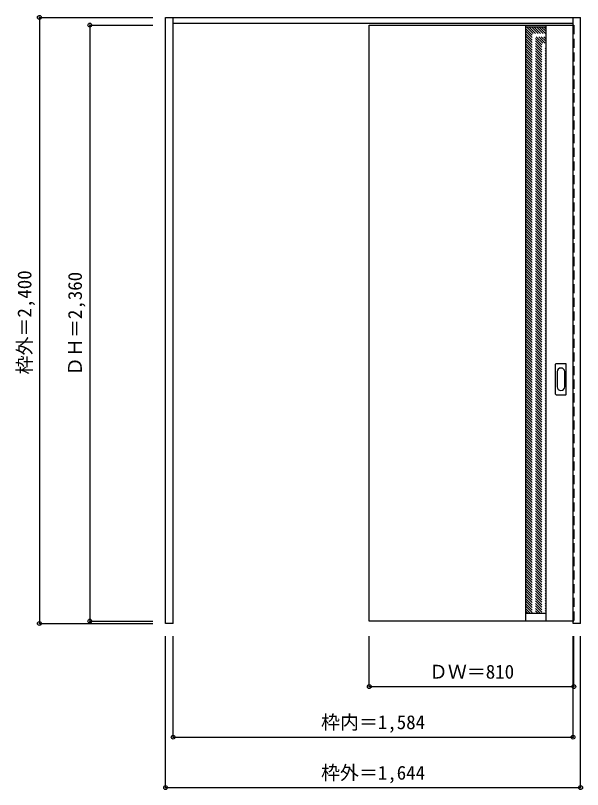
# Model space of a CAD drawing. Units: millimetres, scale not verified. Extents: x -1940 to 306, y -1757 to 1308.
import ezdxf
from ezdxf.enums import TextEntityAlignment as Align

# ---------------------------------------------------------------- set-up
doc = ezdxf.new("R2010")
doc.units = ezdxf.units.MM
doc.header["$LTSCALE"] = 30
doc.header["$PDMODE"] = 32
doc.header["$PDSIZE"] = 15
doc.linetypes.add('DASHED1', pattern=[1.8, 1.2, -0.6])
doc.layers.add('0-0', color=4, linetype='DASHED1')
doc.layers.add('0-1_寸法', color=7, linetype='Continuous')
doc.styles.add('ＭＳ ゴシック', font='')
doc.styles.get('ＭＳ ゴシック').set_extended_font_data('MS Gothic')

msp = doc.modelspace()

# ---------------------------------------------------------------- linework, layer by layer
at = {"layer": '0-0', "color": 3, "linetype": 'Continuous'}
for p, q in [((-1345.76, -1099.1), (-1345.76, 1300.9)), ((-1345.76, 1300.9), (298.24, 1300.9)), ((-1315.76, -1099.1), (-1315.76, 1300.9)), ((268.24, -1090.06), (268.24, 1300.9)), ((298.24, -1099.1), (298.24, 1300.9)), ((-1315.76, 1277.9), (268.24, 1277.9)), ((81.24, -1089.6), (81.24, 1270.62)), ((161.24, -1089.6), (161.24, 1270.62)), ((199.24, -191.6), (199.24, -72.6)), ((239.74, -71.1), (200.74, -71.1)), ((241.24, -191.6), (241.24, -72.6)), ((200.74, -193.1), (239.74, -193.1)), ((-1315.76, -1099.1), (-1345.76, -1099.1)), ((268.24, -1089.6), (-538.76, -1089.6))]:
    msp.add_line(p, q, dxfattribs=at)
at = {"layer": '0-0', "color": 7, "linetype": 'Continuous'}
for p, q in [((161.24, 1262.62), (81.24, 1262.62)), ((205.24, -102.5), (205.24, -161.7)), ((235.24, -161.7), (235.24, -102.5)), ((161.24, -1059.6), (81.24, -1059.6))]:
    msp.add_line(p, q, dxfattribs=at)
at = {"layer": '0-0'}
for p, q in [((84.5, 1262.62), (161.24, 1185.89)), ((94.4, 1262.62), (161.24, 1195.79)), ((104.3, 1262.62), (161.24, 1205.69)), ((114.2, 1262.62), (161.24, 1215.59)), ((124.1, 1262.62), (161.24, 1225.48)), ((134, 1262.62), (161.24, 1235.38)), ((143.9, 1262.62), (161.24, 1245.28)), ((153.8, 1262.62), (161.24, 1255.18)), ((268.24, 1270.4), (271.24, 1270.4)), ((271.24, 1270.4), (271.24, -1089.6)), ((81.24, 1255.99), (161.24, 1175.99)), ((81.24, 1246.09), (161.24, 1166.09)), ((81.24, 1236.19), (161.24, 1156.19)), ((81.24, 1226.29), (161.24, 1146.29)), ((81.24, 1216.39), (161.24, 1136.39)), ((81.24, 1206.49), (161.24, 1126.49)), ((81.24, 1196.59), (161.24, 1116.59)), ((81.24, 1186.69), (161.24, 1106.69)), ((81.24, 1176.79), (161.24, 1096.79)), ((81.24, 1166.89), (161.24, 1086.89)), ((81.24, 1156.99), (161.24, 1076.99)), ((81.24, 1147.09), (161.24, 1067.09)), ((81.24, 1137.19), (161.24, 1057.19)), ((81.24, 1127.29), (161.24, 1047.29)), ((81.24, 1117.39), (161.24, 1037.39)), ((81.24, 1107.5), (161.24, 1027.5)), ((81.24, 1097.6), (161.24, 1017.6)), ((81.24, 1087.7), (161.24, 1007.7)), ((81.24, 1077.8), (161.24, 997.8)), ((81.24, 1067.9), (161.24, 987.9)), ((81.24, 1058), (161.24, 978)), ((81.24, 1048.1), (161.24, 968.1)), ((81.24, 1038.2), (161.24, 958.2)), ((81.24, 1028.3), (161.24, 948.3)), ((81.24, 1018.4), (161.24, 938.4)), ((81.24, 1008.5), (161.24, 928.5)), ((81.24, 998.6), (161.24, 918.6)), ((81.24, 988.7), (161.24, 908.7)), ((81.24, 978.8), (161.24, 898.8)), ((81.24, 968.9), (161.24, 888.9)), ((81.24, 959), (161.24, 879)), ((81.24, 949.1), (161.24, 869.1)), ((81.24, 939.2), (161.24, 859.2)), ((81.24, 929.3), (161.24, 849.3)), ((81.24, 919.4), (161.24, 839.4)), ((81.24, 909.51), (161.24, 829.51)), ((81.24, 899.61), (161.24, 819.61)), ((81.24, 889.71), (161.24, 809.71)), ((81.24, 879.81), (161.24, 799.81)), ((81.24, 869.91), (161.24, 789.91)), ((81.24, 860.01), (161.24, 780.01)), ((81.24, 850.11), (161.24, 770.11)), ((81.24, 840.21), (161.24, 760.21)), ((81.24, 830.31), (161.24, 750.31)), ((81.24, 820.41), (161.24, 740.41)), ((81.24, 810.51), (161.24, 730.51)), ((81.24, 800.61), (161.24, 720.61)), ((81.24, 790.71), (161.24, 710.71)), ((81.24, 780.81), (161.24, 700.81)), ((81.24, 770.91), (161.24, 690.91)), ((81.24, 761.01), (161.24, 681.01)), ((81.24, 751.11), (161.24, 671.11)), ((81.24, 741.21), (161.24, 661.21)), ((81.24, 731.31), (161.24, 651.31)), ((81.24, 721.41), (161.24, 641.41)), ((81.24, 711.52), (161.24, 631.52)), ((81.24, 701.62), (161.24, 621.62)), ((81.24, 691.72), (161.24, 611.72)), ((81.24, 681.82), (161.24, 601.82)), ((81.24, 671.92), (161.24, 591.92)), ((81.24, 662.02), (161.24, 582.02)), ((81.24, 652.12), (161.24, 572.12)), ((81.24, 642.22), (161.24, 562.22)), ((81.24, 632.32), (161.24, 552.32)), ((81.24, 622.42), (161.24, 542.42)), ((81.24, 612.52), (161.24, 532.52)), ((81.24, 602.62), (161.24, 522.62)), ((81.24, 592.72), (161.24, 512.72)), ((81.24, 582.82), (161.24, 502.82)), ((81.24, 572.92), (161.24, 492.92)), ((81.24, 563.02), (161.24, 483.02)), ((81.24, 553.12), (161.24, 473.12)), ((81.24, 543.22), (161.24, 463.22)), ((81.24, 533.32), (161.24, 453.32)), ((81.24, 523.42), (161.24, 443.42)), ((81.24, 513.53), (161.24, 433.53)), ((81.24, 503.63), (161.24, 423.63)), ((81.24, 493.73), (161.24, 413.73)), ((81.24, 483.83), (161.24, 403.83)), ((81.24, 473.93), (161.24, 393.93)), ((81.24, 464.03), (161.24, 384.03)), ((81.24, 454.13), (161.24, 374.13)), ((81.24, 444.23), (161.24, 364.23)), ((81.24, 434.33), (161.24, 354.33)), ((81.24, 424.43), (161.24, 344.43)), ((81.24, 414.53), (161.24, 334.53)), ((81.24, 404.63), (161.24, 324.63)), ((81.24, 394.73), (161.24, 314.73)), ((81.24, 384.83), (161.24, 304.83)), ((81.24, 374.93), (161.24, 294.93)), ((81.24, 365.03), (161.24, 285.03)), ((81.24, 355.13), (161.24, 275.13)), ((81.24, 345.23), (161.24, 265.23)), ((81.24, 335.33), (161.24, 255.33)), ((81.24, 325.43), (161.24, 245.43)), ((81.24, 315.54), (161.24, 235.54)), ((81.24, 305.64), (161.24, 225.64)), ((81.24, 295.74), (161.24, 215.74)), ((81.24, 285.84), (161.24, 205.84)), ((81.24, 275.94), (161.24, 195.94)), ((81.24, 266.04), (161.24, 186.04)), ((81.24, 256.14), (161.24, 176.14)), ((81.24, 246.24), (161.24, 166.24)), ((81.24, 236.34), (161.24, 156.34)), ((81.24, 226.44), (161.24, 146.44)), ((81.24, 216.54), (161.24, 136.54)), ((81.24, 206.64), (161.24, 126.64)), ((81.24, 196.74), (161.24, 116.74)), ((81.24, 186.84), (161.24, 106.84)), ((81.24, 176.94), (161.24, 96.94)), ((81.24, 167.04), (161.24, 87.04)), ((81.24, 157.14), (161.24, 77.14)), ((81.24, 147.24), (161.24, 67.24)), ((81.24, 137.34), (161.24, 57.34)), ((81.24, 127.45), (161.24, 47.45)), ((81.24, 117.55), (161.24, 37.55)), ((81.24, 107.65), (161.24, 27.65)), ((81.24, 97.75), (161.24, 17.75)), ((81.24, 87.85), (161.24, 7.85)), ((81.24, 77.95), (161.24, -2.05)), ((81.24, 68.05), (161.24, -11.95)), ((81.24, 58.15), (161.24, -21.85)), ((81.24, 48.25), (161.24, -31.75)), ((81.24, 38.35), (161.24, -41.65)), ((81.24, 28.45), (161.24, -51.55)), ((81.24, 18.55), (161.24, -61.45)), ((81.24, 8.65), (161.24, -71.35)), ((81.24, -1.25), (161.24, -81.25)), ((81.24, -11.15), (161.24, -91.15)), ((81.24, -21.05), (161.24, -101.05)), ((81.24, -30.95), (161.24, -110.95)), ((81.24, -40.85), (161.24, -120.85)), ((81.24, -50.75), (161.24, -130.75)), ((81.24, -60.65), (161.24, -140.65)), ((81.24, -70.54), (161.24, -150.54)), ((81.24, -80.44), (161.24, -160.44)), ((81.24, -90.34), (161.24, -170.34)), ((81.24, -100.24), (161.24, -180.24)), ((81.24, -110.14), (161.24, -190.14)), ((81.24, -120.04), (161.24, -200.04)), ((81.24, -129.94), (161.24, -209.94)), ((81.24, -139.84), (161.24, -219.84)), ((81.24, -149.74), (161.24, -229.74)), ((81.24, -159.64), (161.24, -239.64)), ((81.24, -169.54), (161.24, -249.54)), ((81.24, -179.44), (161.24, -259.44)), ((81.24, -189.34), (161.24, -269.34)), ((81.24, -199.24), (161.24, -279.24)), ((81.24, -209.14), (161.24, -289.14)), ((81.24, -219.04), (161.24, -299.04)), ((81.24, -228.94), (161.24, -308.94)), ((81.24, -238.84), (161.24, -318.84)), ((81.24, -248.74), (161.24, -328.74)), ((81.24, -258.64), (161.24, -338.64)), ((81.24, -268.53), (161.24, -348.53)), ((81.24, -278.43), (161.24, -358.43)), ((81.24, -288.33), (161.24, -368.33)), ((81.24, -298.23), (161.24, -378.23)), ((81.24, -308.13), (161.24, -388.13)), ((81.24, -318.03), (161.24, -398.03)), ((81.24, -327.93), (161.24, -407.93)), ((81.24, -337.83), (161.24, -417.83)), ((81.24, -347.73), (161.24, -427.73)), ((81.24, -357.63), (161.24, -437.63)), ((81.24, -367.53), (161.24, -447.53)), ((81.24, -377.43), (161.24, -457.43)), ((81.24, -387.33), (161.24, -467.33)), ((81.24, -397.23), (161.24, -477.23)), ((81.24, -407.13), (161.24, -487.13)), ((81.24, -417.03), (161.24, -497.03)), ((81.24, -426.93), (161.24, -506.93)), ((81.24, -436.83), (161.24, -516.83)), ((81.24, -446.73), (161.24, -526.73)), ((81.24, -456.63), (161.24, -536.63)), ((81.24, -466.52), (161.24, -546.52)), ((81.24, -476.42), (161.24, -556.42)), ((81.24, -486.32), (161.24, -566.32)), ((81.24, -496.22), (161.24, -576.22)), ((81.24, -506.12), (161.24, -586.12)), ((81.24, -516.02), (161.24, -596.02)), ((81.24, -525.92), (161.24, -605.92)), ((81.24, -535.82), (161.24, -615.82)), ((81.24, -545.72), (161.24, -625.72)), ((81.24, -555.62), (161.24, -635.62)), ((81.24, -565.52), (161.24, -645.52)), ((81.24, -575.42), (161.24, -655.42)), ((81.24, -585.32), (161.24, -665.32)), ((81.24, -595.22), (161.24, -675.22)), ((81.24, -605.12), (161.24, -685.12)), ((81.24, -615.02), (161.24, -695.02)), ((81.24, -624.92), (161.24, -704.92)), ((81.24, -634.82), (161.24, -714.82)), ((81.24, -644.72), (161.24, -724.72)), ((81.24, -654.62), (161.24, -734.62)), ((81.24, -664.51), (161.24, -744.51)), ((81.24, -674.41), (161.24, -754.41)), ((81.24, -684.31), (161.24, -764.31)), ((81.24, -694.21), (161.24, -774.21)), ((81.24, -704.11), (161.24, -784.11)), ((81.24, -714.01), (161.24, -794.01)), ((81.24, -723.91), (161.24, -803.91)), ((81.24, -733.81), (161.24, -813.81)), ((81.24, -743.71), (161.24, -823.71)), ((81.24, -753.61), (161.24, -833.61)), ((81.24, -763.51), (161.24, -843.51)), ((81.24, -773.41), (161.24, -853.41)), ((81.24, -783.31), (161.24, -863.31)), ((81.24, -793.21), (161.24, -873.21)), ((81.24, -803.11), (161.24, -883.11)), ((81.24, -813.01), (161.24, -893.01)), ((81.24, -822.91), (161.24, -902.91)), ((81.24, -832.81), (161.24, -912.81)), ((81.24, -842.71), (161.24, -922.71)), ((81.24, -852.6), (161.24, -932.6)), ((81.24, -862.5), (161.24, -942.5)), ((81.24, -872.4), (161.24, -952.4)), ((81.24, -882.3), (161.24, -962.3)), ((81.24, -892.2), (161.24, -972.2)), ((81.24, -902.1), (161.24, -982.1)), ((81.24, -912), (161.24, -992)), ((81.24, -921.9), (161.24, -1001.9)), ((81.24, -931.8), (161.24, -1011.8)), ((81.24, -941.7), (161.24, -1021.7)), ((81.24, -951.6), (161.24, -1031.6)), ((81.24, -961.5), (161.24, -1041.5)), ((81.24, -971.4), (161.24, -1051.4)), ((81.24, -981.3), (159.54, -1059.6)), ((81.24, -991.2), (149.64, -1059.6)), ((81.24, -1001.1), (139.74, -1059.6)), ((81.24, -1011), (129.84, -1059.6)), ((81.24, -1020.9), (119.94, -1059.6)), ((81.24, -1030.8), (110.04, -1059.6)), ((81.24, -1040.7), (100.14, -1059.6)), ((81.24, -1050.59), (90.24, -1059.6)), ((271.24, -1089.6), (268.24, -1089.6))]:
    msp.add_line(p, q, dxfattribs=at)
at = {"layer": '0-0', "color": 3, "linetype": 'Continuous'}
for points in [[(-538.76, -1089.6), (-538.76, 1270.4), (268.24, 1270.4)], [(298.24, -1099.1), (268.24, -1099.1), (268.24, -1090.39)]]:
    msp.add_lwpolyline(points, dxfattribs=at)
for centre, start, end in [((200.74, -72.6), 90, 180), ((239.74, -72.6), 0, 90), ((200.74, -191.6), 180, 270), ((239.74, -191.6), 270, 0)]:
    msp.add_arc(centre, 1.5, start, end, dxfattribs=at)
at = {"layer": '0-0', "color": 7, "linetype": 'Continuous'}
for centre, start, end in [((220.24, -102.5), 0, 180), ((220.24, -161.7), 180, 0)]:
    msp.add_arc(centre, 15, start, end, dxfattribs=at)
at = {"layer": '0-1_寸法', "color": 4}
for p, q in [((-1845.76, 1300.9), (-1845.76, -1099.1)), ((-1845.76, 1300.9), (-1395.76, 1300.9)), ((-1645.76, 1270.4), (-1395.76, 1270.4)), ((-1645.76, 1270.4), (-1645.76, -1089.6)), ((-1845.76, -1099.1), (-1395.76, -1099.1)), ((-1645.76, -1089.6), (-1395.76, -1089.6)), ((-1345.76, -1749.1), (-1345.76, -1149.1)), ((-1315.76, -1549.1), (-1315.76, -1149.1)), ((-538.76, -1349.1), (-538.76, -1149.1)), ((271.24, -1349.1), (271.24, -1149.1)), ((-538.76, -1349.1), (271.24, -1349.1))]:
    msp.add_line(p, q, dxfattribs=at)
for points in [[(-1345.76, -1749.1), (298.24, -1749.1), (298.24, -1149.1)], [(-1315.76, -1549.1), (268.24, -1549.1), (268.24, -1149.1)]]:
    msp.add_lwpolyline(points, dxfattribs=at)
at = {"layer": '0-1_寸法'}
for p in [(-1845.76, 1300.9), (-1645.76, 1270.4), (-1845.76, -1099.1), (-1645.76, -1089.6), (-538.76, -1349.1), (271.24, -1349.1), (-1315.76, -1549.1), (268.24, -1549.1), (-1345.76, -1749.1), (298.24, -1749.1)]:
    msp.add_point(p, dxfattribs=at)

# ---------------------------------------------------------------- texts
at = {"layer": '0-1_寸法', "style": 'ＭＳ ゴシック'}
for s, p in [('枠外＝2,400', (-1860.76, -112.85)), ('ＤＨ＝2,360', (-1660.76, -118.85))]:
    msp.add_text(s, height=54.99, rotation=90, dxfattribs=at).set_placement(p, align=Align.BOTTOM_LEFT)
for s, p in [('ＤＷ＝810', (-302.51, -1334.1)), ('枠内＝1,584', (-730.01, -1534.1)), ('枠外＝1,644', (-730.01, -1734.1))]:
    msp.add_text(s, height=54.99, dxfattribs=at).set_placement(p, align=Align.BOTTOM_LEFT)

doc.saveas('drawing.dxf')
